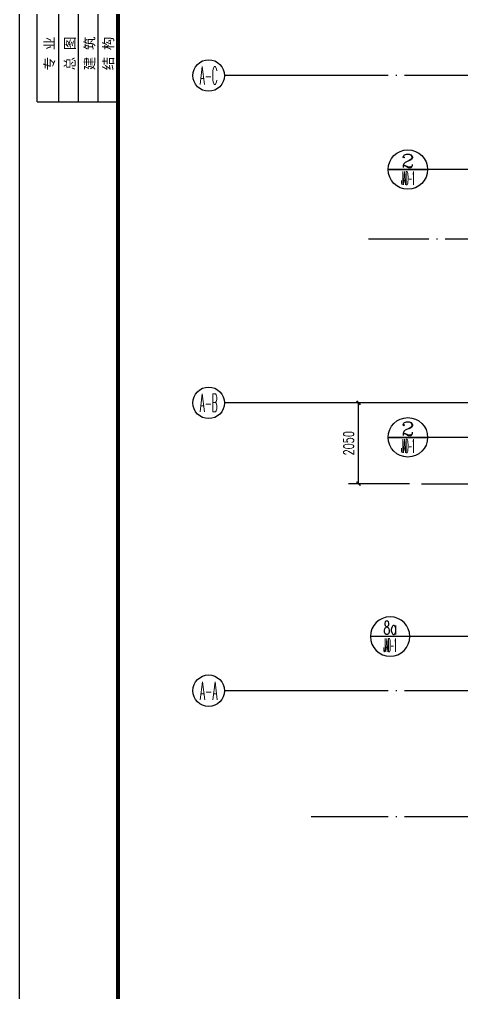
# Model space of a CAD drawing. Extents: x 1980812 to 2578970, y -669191 to 284498.
# Drawn here: x 1980812 to 1992050, y -190754 to -166057 of the extents above; entities that cross this region are included whole.
import ezdxf
from ezdxf.enums import TextEntityAlignment as Align

# ---------------------------------------------------------------- set-up
doc = ezdxf.new("R2010")
doc.units = 0
doc.header["$LTSCALE"] = 1000
doc.header["$MEASUREMENT"] = 0
doc.linetypes.add('DOTE', pattern=[2.42, 2, -0.2, 0.02, -0.2])
for name, color, linetype in [('AXIS', 3, 'Continuous'), ('AXIS_TEXT', 7, 'Continuous'), ('dote', 1, 'DOTE'), ('TK', 1, 'Continuous'), ('节点', 3, 'Continuous'), ('详细尺寸', 11, 'Continuous'), ('详细标注', 231, 'Continuous')]:
    doc.layers.add(name, color=color, linetype=linetype)
doc.styles.add('_TCH_AXIS', font='COMPLEX', dxfattribs={"bigfont": 'GBCBIG'})
doc.styles.add('_TCH_DIM_T3', font='SIMPLEX', dxfattribs={"width": 0.705882, "bigfont": 'GBCBIG'})
doc.styles.add('COMP', font='COMPLEX.shx', dxfattribs={"bigfont": 'hztxt'})
doc.styles.add('COMPLEX', font='COMPLEX')
doc.styles.add('SONGTI', font='NSimSun.ttf', dxfattribs={"width": 1.1})
doc.dimstyles.new('_TCH_ARCH&&100', dxfattribs={"dimtxt": 255, "dimasz": 100, "dimexe": 250, "dimexo": 300, "dimgap": 122.5, "dimtad": 1, "dimdec": 0, "dimzin": 0, "dimdsep": 46, "dimtxsty": '_TCH_DIM_T3', "dimblk": 'ARCHTICK', "dimcen": 0.09, "dimclrt": 7, "dimazin": 2, "dimtfac": 1, "dimtdec": 0, "dimtix": 1, "dimtmove": 2, "dimatfit": 3, "dimfxl": 1, "dimtolj": 1, "dimtzin": 0, "dimarcsym": 0})

# ---------------------------------------------------------------- blocks, each defined once
blk = doc.blocks.new('会签栏0821')
at = {"layer": 'TK'}
for p, q in [((115148889, 23475903), (115148889, 23483403)), ((115148889, 23483403), (115150939, 23483403)), ((115149439, 23475903), (115149439, 23483403)), ((115149939, 23475903), (115149939, 23483403)), ((115150439, 23475903), (115150439, 23483403)), ((115150939, 23475903), (115150939, 23483403)), ((115148889, 23480903), (115150939, 23480903)), ((115148889, 23478403), (115150939, 23478403)), ((115148889, 23468403), (115148889, 23475903)), ((115148889, 23475903), (115150939, 23475903)), ((115149439, 23468403), (115149439, 23475903)), ((115149939, 23468403), (115149939, 23475903)), ((115150439, 23468403), (115150439, 23475903)), ((115150939, 23468403), (115150939, 23475903)), ((115148889, 23473403), (115150939, 23473403)), ((115148889, 23470903), (115150939, 23470903)), ((115148889, 23460903), (115148889, 23468403)), ((115148889, 23468403), (115150939, 23468403)), ((115149439, 23460903), (115149439, 23468403)), ((115149939, 23460903), (115149939, 23468403)), ((115150439, 23460903), (115150439, 23468403)), ((115150939, 23460903), (115150939, 23468403)), ((115148889, 23465903), (115150939, 23465903)), ((115148889, 23463403), (115150939, 23463403)), ((115148889, 23460903), (115150939, 23460903))]:
    blk.add_line(p, q, dxfattribs=at)
at = {"layer": 'TK', "style": 'SONGTI'}
for s, p in [('日 期', (115149324, 23481702)), ('签 名', (115149324, 23479202)), ('专 业', (115149324, 23476702)), ('燃 气', (115149842, 23476702)), ('空 调', (115150316, 23476702)), ('日 期', (115149324, 23474202)), ('签 名', (115149324, 23471702)), ('给 排 水', (115149842, 23468880)), ('专 业', (115149324, 23469202)), ('电 气', (115150316, 23468880)), ('电 讯', (115150842, 23468880)), ('日 期', (115149324, 23466702)), ('签 名', (115149324, 23464202)), ('专 业', (115149324, 23461702)), ('总 图', (115149842, 23461702)), ('建 筑', (115150342, 23461702)), ('结 构', (115150816, 23461702))]:
    blk.add_text(s, height=250, rotation=90, dxfattribs=at).set_placement(p)
blk = doc.blocks.new('_ArchTick')
at = {"color": 0, "linetype": 'ByBlock', "const_width": 0.4}
blk.add_lwpolyline([(-0.5, -0.5), (0.5, 0.5)], dxfattribs=at)
blk = doc.blocks.new('*D1594')
at = {"layer": 'Defpoints', "color": 0, "transparency": 16777216}
for p in [(-7255, -16000), (-5658, -16000), (-5658, -18050)]:
    blk.add_point(p, dxfattribs=at)
at = {"layer": '详细标注', "color": 0, "lineweight": -2, "transparency": 16777216}
for p, q in [((-5958, -16000), (-7505, -16000)), ((-7255, -18050), (-7255, -16000)), ((-5958, -18050), (-7505, -18050))]:
    blk.add_line(p, q, dxfattribs=at)
at = {"layer": '详细标注', "color": 0, "lineweight": -2, "transparency": 16777216, "xscale": 100, "yscale": 100, "zscale": 100}
for p, rotation in [((-7255, -16000), 90), ((-7255, -18050), 270)]:
    blk.add_blockref('_ArchTick', p, dxfattribs=dict(at, rotation=rotation))
at = {"layer": '详细标注', "color": 7, "transparency": 16777216, "insert": (-7505, -17025), "char_height": 255, "attachment_point": 5, "rotation": 90, "style": '_TCH_DIM_T3'}
blk.add_mtext('\\A1;2050', dxfattribs=at)
blk = doc.blocks.new('_index')
blk.add_line((-0.5, 0), (0.5, 0))
blk.add_circle((0, 0), 0.5)
at = {"style": 'COMP'}
for tag, width, p, p2 in [('1', 2.333333, (-0.17, 0.05), (0.17, 0.05)), ('-', 1.166667, (-0.17, -0.39), (0.17, -0.39))]:
    blk.add_attdef(tag, text='', height=0.34, dxfattribs=dict(at, width=width)).set_placement(p, p2, align=Align.FIT)
blk = doc.blocks.new('_AXISO')
blk.add_circle((0, 0), 0.5)
at = {"layer": 'AXIS_TEXT', "style": 'COMPLEX', "width": 1.041667}
blk.add_attdef('A', text='', height=0.56, dxfattribs=at).set_placement((-0.25, -0.28), (0.25, -0.28), align=Align.FIT)
blk = doc.blocks.new('A$C204647D6')
at = {"layer": 'dote'}
blk.add_line((-5658.3, -18050), (41673.5, -18050), dxfattribs=at)
at = {"layer": '详细标注'}
dim = blk.add_aligned_dim(p1=(-5658.3, -18050), p2=(-5658.3, -16000), distance=1596.4, dimstyle='_TCH_ARCH&&100', dxfattribs=at)
dim.commit()
dim.dimension.update_dxf_attribs({"geometry": '*D1594', "text_midpoint": (-7504.7, -17025)})

msp = doc.modelspace()

# ---------------------------------------------------------------- linework, layer by layer
at = {"layer": 'AXIS'}
for p, q in [((1989843, -167477.9), (1986011.9, -167477.9)), ((1989843, -175777.9), (1986011.9, -175777.9)), ((1989843, -183077.9), (1986011.9, -183077.9))]:
    msp.add_line(p, q, dxfattribs=at)
at = {"layer": 'dote'}
for p, q in [((2053079.9, -167477.9), (1988213, -167477.9)), ((2005712.7, -171627.9), (1989668.7, -171627.9)), ((2053079.9, -175777.9), (1988213, -175777.9)), ((2053079.9, -183077.9), (1988213, -183077.9)), ((2053079.9, -186277.9), (1988213, -186277.9))]:
    msp.add_line(p, q, dxfattribs=at)
at = {"layer": 'TK'}
msp.add_lwpolyline([(1980812.3, -144644.1), (2064912.3, -144644.1), (2064912.3, -204044.1), (1980812.3, -204044.1)], close=True, dxfattribs=at)
at = {"layer": 'TK', "const_width": 100}
msp.add_lwpolyline([(2063912.3, -203044.1), (2063912.3, -145644.1), (1983312.3, -145644.1), (1983312.3, -203044.1)], close=True, dxfattribs=at)
at = {"layer": '节点'}
for p, q in [((1994259.6, -169862.1), (1990165, -169862.1)), ((1990689.6, -169862.1), (1990527.9, -169862.1)), ((1994259.6, -176652.1), (1990185.7, -176652.1)), ((1990710.3, -176652.1), (1990548.6, -176652.1)), ((1995966.5, -181702.9), (1989713.8, -181702.9)), ((1990295.9, -181702.9), (1990134.2, -181702.9))]:
    msp.add_line(p, q, dxfattribs=at)

# ---------------------------------------------------------------- block references
at = {"layer": 'AXIS'}
ref = msp.add_blockref('_AXISO', (1985611.9, -167477.9), dxfattribs=dict(at, xscale=800, yscale=800, zscale=800))
ref.add_attrib('A', 'A-C', dxfattribs={"layer": 'AXIS_TEXT', "height": 452.55, "style": '_TCH_AXIS', "width": 0.33871}).set_placement((1985385.7, -167704.2), (1985838.2, -167704.2), align=Align.FIT)
ref = msp.add_blockref('_AXISO', (1985611.9, -175777.9), dxfattribs=dict(at, xscale=800, yscale=800, zscale=800))
ref.add_attrib('A', 'A-B', dxfattribs={"layer": 'AXIS_TEXT', "height": 452.55, "style": '_TCH_AXIS', "width": 0.328125}).set_placement((1985385.7, -176004.2), (1985838.2, -176004.2), align=Align.FIT)
ref = msp.add_blockref('_AXISO', (1985611.9, -183077.9), dxfattribs=dict(at, xscale=800, yscale=800, zscale=800))
ref.add_attrib('A', 'A-A', dxfattribs={"layer": 'AXIS_TEXT', "height": 452.55, "style": '_TCH_AXIS', "width": 0.323077}).set_placement((1985385.7, -183304.2), (1985838.2, -183304.2), align=Align.FIT)
at = {"layer": 'TK'}
msp.add_blockref('会签栏0821', (-113167626.7, -23629047.1), dxfattribs=at)
at = {"layer": '节点', "ltscale": 0.5}
ref = msp.add_blockref('_index', (1990665, -169862.1), dxfattribs=dict(at, xscale=1000.000000050349, yscale=1000.000000050349, zscale=1000.000000050349))
ref.add_attrib('1', '2', dxfattribs={"layer": '0', "height": 340, "rotation": 360, "style": 'COMP', "width": 1.5}).set_placement((1990495, -169812.1), (1990835, -169812.1), align=Align.FIT)
ref.add_attrib('-', 'JAD-1', dxfattribs={"layer": '0', "height": 340, "style": 'COMP', "width": 0.225806}).set_placement((1990495, -170252.1), (1990835, -170252.1), align=Align.FIT)
ref = msp.add_blockref('_index', (1990665, -176652.1), dxfattribs=dict(at, xscale=1000.000000050349, yscale=1000.000000050349, zscale=1000.000000050349))
ref.add_attrib('1', '2', dxfattribs={"layer": '0', "height": 340, "rotation": 360, "style": 'COMP', "width": 1.5}).set_placement((1990495, -176602.1), (1990835, -176602.1), align=Align.FIT)
ref.add_attrib('-', 'JAD-1', dxfattribs={"layer": '0', "height": 340, "style": 'COMP', "width": 0.225806}).set_placement((1990495, -177042.1), (1990835, -177042.1), align=Align.FIT)
ref = msp.add_blockref('_index', (1990213.8, -181702.9), dxfattribs=dict(at, xscale=-1000.000000050349, yscale=1000.000000050349, zscale=1000.000000050349))
ref.add_attrib('1', '8a', dxfattribs={"layer": '0', "height": 340, "style": 'COMP', "width": 0.6}).set_placement((1990043.8, -181652.9), (1990383.8, -181652.9), align=Align.FIT)
ref.add_attrib('-', 'JAD-1', dxfattribs={"layer": '0', "height": 340, "style": 'COMP', "width": 0.225806}).set_placement((1990043.8, -182092.9), (1990383.8, -182092.9), align=Align.FIT)
at = {"layer": '详细尺寸'}
msp.add_blockref('A$C204647D6', (1996666.5, -159777.9), dxfattribs=at)

doc.saveas('drawing.dxf')
